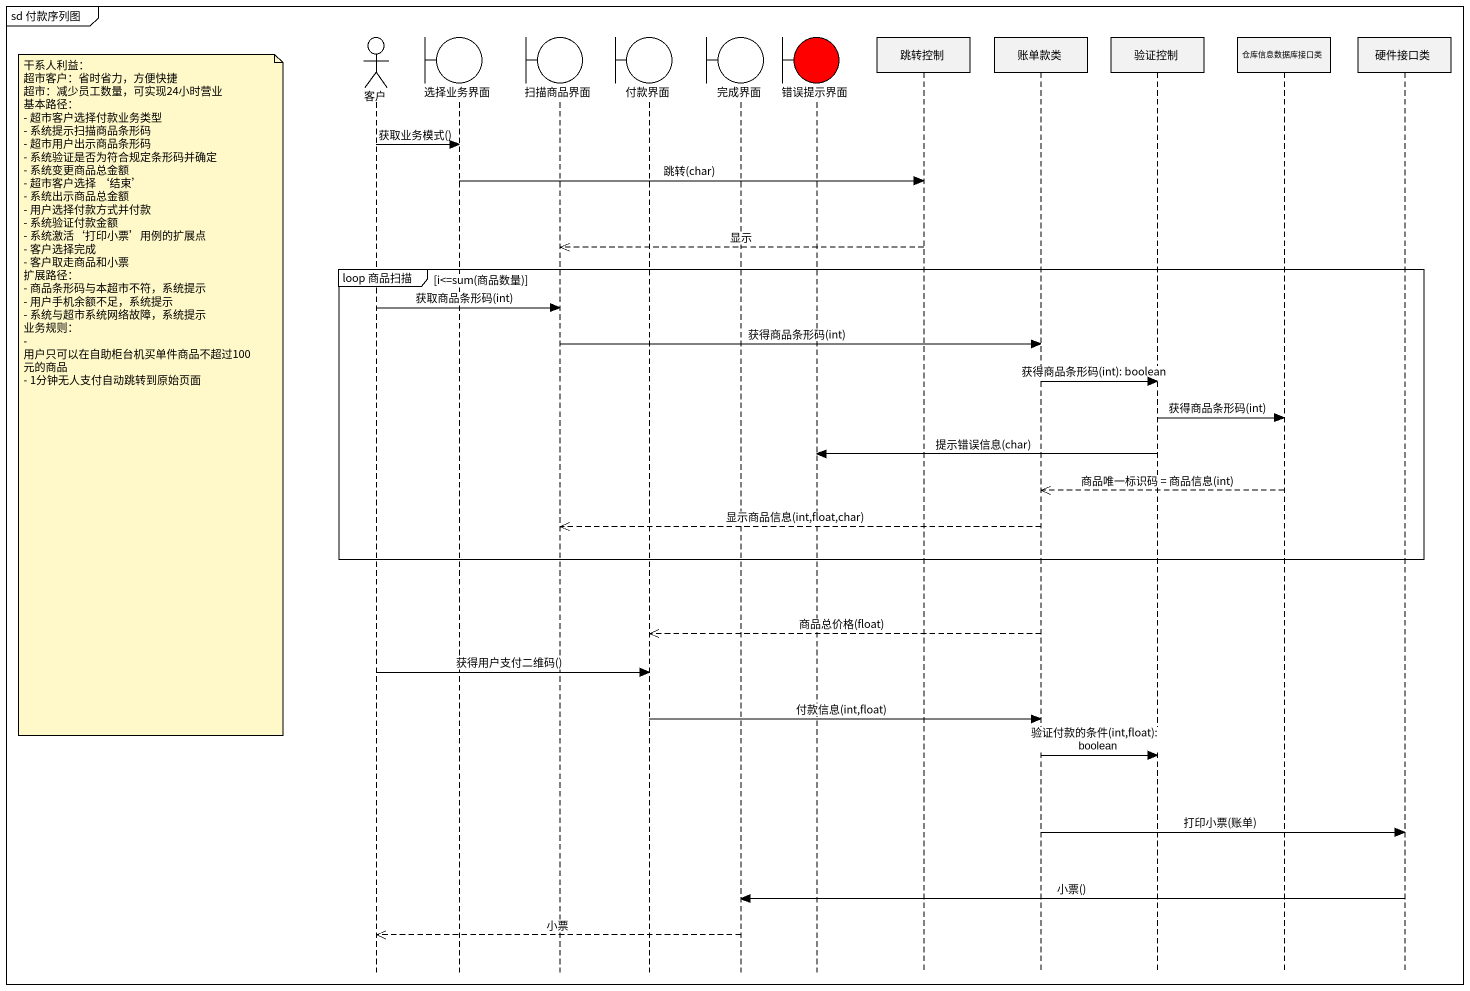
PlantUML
@startuml
mainframe sd 付款序列图
hide footbox
actor 客户
boundary 选择业务界面
boundary 扫描商品界面
boundary 付款界面
boundary 完成界面
boundary 错误提示界面 #FF0000
participant 跳转控制
participant 账单款类
participant 验证控制
participant 仓库信息数据库接口类
participant 硬件接口类

客户 -> 选择业务界面 : 获取业务模式()
选择业务界面 -> 跳转控制 : 跳转(char)
跳转控制 -->> 扫描商品界面 : 显示
group loop 商品扫描 [i<=sum(商品数量)]
  客户 -> 扫描商品界面 : 获取商品条形码(int)
  扫描商品界面 -> 账单款类 : 获得商品条形码(int)
  账单款类 -> 验证控制 : 获得商品条形码(int): boolean
  note left of 客户
    干系人利益：
    超市客户：省时省力，方便快捷
    超市：减少员工数量，可实现24小时营业
    基本路径：
    - 超市客户选择付款业务类型
    - 系统提示扫描商品条形码
    - 超市用户出示商品条形码
    - 系统验证是否为符合规定条形码并确定
    - 系统变更商品总金额
    - 超市客户选择 ‘结束’
    - 系统出示商品总金额
    - 用户选择付款方式并付款
    - 系统验证付款金额
    - 系统激活‘打印小票’用例的扩展点
    - 客户选择完成
    - 客户取走商品和小票
    扩展路径：
    - 商品条形码与本超市不符，系统提示
    - 用户手机余额不足，系统提示
    - 系统与超市系统网络故障，系统提示
    业务规则：
    - 用户只可以在自助柜台机买单件商品不超过100元的商品
    - 1分钟无人支付自动跳转到原始页面
  end note
  验证控制 -> 仓库信息数据库接口类 : 获得商品条形码(int)
  验证控制 -> 错误提示界面 : 提示错误信息(char)
  仓库信息数据库接口类 -->> 账单款类 : 商品唯一标识码 = 商品信息(int)
  账单款类 -->> 扫描商品界面 : 显示商品信息(int,float,char)
end
账单款类 -->> 付款界面 : 商品总价格(float)
客户 -> 付款界面 : 获得用户支付二维码()
付款界面 -> 账单款类 : 付款信息(int,float)
账单款类 -> 验证控制 : 验证付款的条件(int,float): boolean
账单款类 -> 硬件接口类 : 打印小票(账单)
硬件接口类 -> 完成界面 : 小票()
完成界面 -->> 客户 : 小票
@enduml
